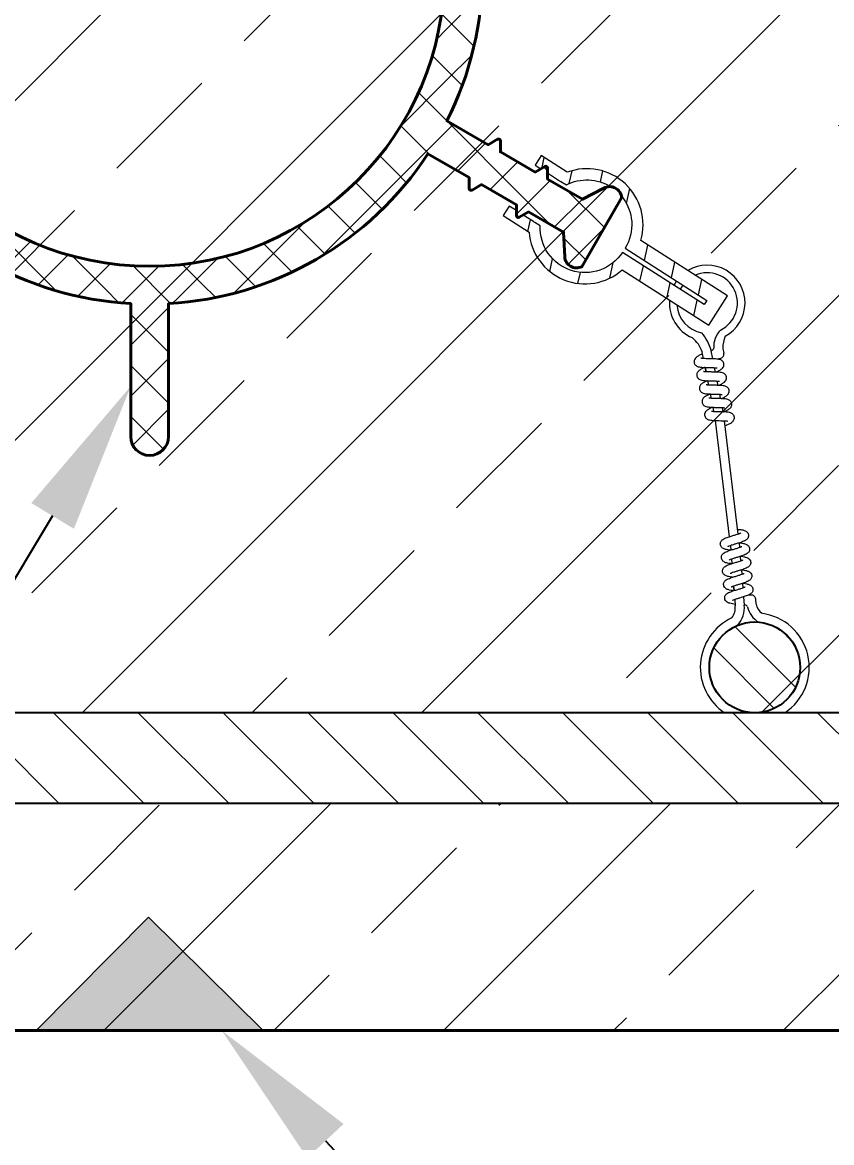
# Model space of a CAD drawing. Header units: millimetres. Extents: x 647 to 146539, y -131215 to 59.
# Drawn here: x 112051.6 to 112158.5, y -6756.7 to -6608.7 of the extents above; entities that cross this region are included whole.
import ezdxf
from ezdxf import colors
from ezdxf.entities.mleader import LeaderData, LeaderLine
from ezdxf.math import Vec2, Vec3

# ---------------------------------------------------------------- set-up
doc = ezdxf.new("R2010")
doc.units = ezdxf.units.MM
for name, color, linetype, lineweight in [('G-Cienka', 4, 'Continuous', 9), ('G-Elementy konstrukcyjne', 1, 'Continuous', 40), ('G-Kreskowanie', 9, 'Continuous', 5)]:
    doc.layers.add(name, color=color, linetype=linetype, lineweight=lineweight)
doc.layers.add('G-Prety', color=1, linetype='Continuous')
doc.styles.add('Arial-GG', font='arial.ttf')
pattern_1 = [(45, (111631.866, -6723.415), (-22.4506, 22.4506), []), (45, (111654.316, -6723.415), (-22.4506, 22.4506), [15.875, -7.9375])]

msp = doc.modelspace()

# ---------------------------------------------------------------- hatches: boundary and pattern name
at = {"layer": 'G-Kreskowanie'}
h = msp.add_hatch(dxfattribs=at)
h.set_pattern_fill('ANSI33', color=256, scale=5, style=0)
h.set_pattern_definition(pattern_1)
h.paths.add_polyline_path([(111791.99, -6503.94), (112344.53, -6503.94), (112344.53, -6699.94), (111791.99, -6699.94)])
h = msp.add_hatch(dxfattribs=at)
h.set_pattern_fill('NET', color=256, scale=1.5, angle=45)
h.set_pattern_definition([(45, (112687.5596, -9734.058), (-3.367596, 3.367596), []), (135, (112687.5596, -9734.058), (-3.367596, -3.367596), [])])
edge = h.paths.add_edge_path()
edge.add_arc((112124.84, -6639.58), 1.58, 184.2276, 295.7724, ccw=False)
edge.add_line((112123.26, -6639.69), (112123.12, -6636.42))
edge.add_line((112123.12, -6636.42), (112118.5, -6633.75))
edge.add_line((112118.5, -6633.75), (112117.25, -6634.47))
edge.add_arc((112117.13, -6634.26), 0.25, 180, 300, ccw=False)
edge.add_line((112116.88, -6634.26), (112116.88, -6632.82))
edge.add_line((112116.88, -6632.82), (112112.26, -6630.15))
edge.add_line((112112.26, -6630.15), (112111.01, -6630.87))
edge.add_arc((112110.88, -6630.65), 0.25, 180, 300, ccw=False)
edge.add_line((112110.63, -6630.65), (112110.63, -6629.21))
edge.add_line((112110.63, -6629.21), (112105.19, -6626.07))
edge.add_arc((112068.39, -6601.94), 44, 273.2572, 326.7428, ccw=False)
edge.add_line((112070.89, -6645.87), (112070.89, -6663.44))
edge.add_arc((112068.39, -6663.44), 2.5, 180, 360, ccw=False)
edge.add_line((112065.89, -6663.44), (112065.89, -6645.87))
edge.add_arc((112068.39, -6601.94), 44, 213.2572, 266.7428, ccw=False)
edge.add_line((112031.6, -6626.07), (112026.15, -6629.21))
edge.add_line((112026.15, -6629.21), (112026.15, -6630.65))
edge.add_arc((112025.9, -6630.65), 0.25, 240, 360, ccw=False)
edge.add_line((112025.78, -6630.87), (112024.53, -6630.15))
edge.add_line((112024.53, -6630.15), (112019.91, -6632.82))
edge.add_line((112019.91, -6632.82), (112019.91, -6634.26))
edge.add_arc((112019.66, -6634.26), 0.25, 240, 360, ccw=False)
edge.add_line((112019.54, -6634.47), (112018.29, -6633.75))
edge.add_line((112018.29, -6633.75), (112013.67, -6636.42))
edge.add_line((112013.67, -6636.42), (112013.53, -6639.6))
edge.add_arc((112011.95, -6639.58), 1.58, 244.2276, 359.2852, ccw=False)
edge.add_line((112011.26, -6641), (112006, -6631.88))
edge.add_arc((112007.57, -6632), 1.58, 64.2276, 175.7724, ccw=False)
edge.add_line((112008.26, -6630.57), (112011.17, -6632.09))
edge.add_line((112011.17, -6632.09), (112015.79, -6629.42))
edge.add_line((112015.79, -6629.42), (112015.79, -6627.98))
edge.add_arc((112016.04, -6627.98), 0.25, 60, 180, ccw=False)
edge.add_line((112016.16, -6627.76), (112017.41, -6628.49))
edge.add_line((112017.41, -6628.49), (112022.03, -6625.82))
edge.add_line((112022.03, -6625.82), (112022.03, -6624.38))
edge.add_arc((112022.28, -6624.38), 0.25, 60, 180, ccw=False)
edge.add_line((112022.41, -6624.16), (112023.65, -6624.88))
edge.add_line((112023.65, -6624.88), (112029.1, -6621.74))
edge.add_arc((112068.39, -6601.94), 44, 153.2572, 206.7428, ccw=False)
edge.add_line((112029.1, -6582.14), (112023.65, -6578.99))
edge.add_line((112023.65, -6578.99), (112022.41, -6579.71))
edge.add_arc((112022.28, -6579.5), 0.25, 180, 300, ccw=False)
edge.add_line((112022.03, -6579.5), (112022.03, -6578.06))
edge.add_line((112022.03, -6578.06), (112017.41, -6575.39))
edge.add_line((112017.41, -6575.39), (112016.16, -6576.11))
edge.add_arc((112016.04, -6575.89), 0.25, 180, 300, ccw=False)
edge.add_line((112015.79, -6575.89), (112015.79, -6574.45))
edge.add_line((112015.79, -6574.45), (112011.17, -6571.79))
edge.add_line((112011.17, -6571.79), (112008.35, -6573.26))
edge.add_arc((112007.57, -6571.88), 1.58, 184.2276, 299.2852, ccw=False)
edge.add_line((112006, -6571.99), (112011.26, -6562.87))
edge.add_arc((112011.95, -6564.3), 1.58, 4.2276, 115.7724, ccw=False)
edge.add_line((112013.53, -6564.18), (112013.67, -6567.46))
edge.add_line((112013.67, -6567.46), (112018.29, -6570.12))
edge.add_line((112018.29, -6570.12), (112019.54, -6569.4))
edge.add_arc((112019.66, -6569.62), 0.25, 0, 120, ccw=False)
edge.add_line((112019.91, -6569.62), (112019.91, -6571.06))
edge.add_line((112019.91, -6571.06), (112024.53, -6573.73))
edge.add_line((112024.53, -6573.73), (112025.78, -6573.01))
edge.add_arc((112025.9, -6573.22), 0.25, 0, 120, ccw=False)
edge.add_line((112026.15, -6573.22), (112026.15, -6574.66))
edge.add_line((112026.15, -6574.66), (112031.6, -6577.81))
edge.add_arc((112068.39, -6601.94), 44, 93.2572, 146.7428, ccw=False)
edge.add_line((112065.89, -6558.01), (112065.89, -6540.44))
edge.add_arc((112068.39, -6540.44), 2.5, 0, 180, ccw=False)
edge.add_line((112070.89, -6540.44), (112070.89, -6558.01))
edge.add_arc((112068.39, -6601.94), 44, 33.2572, 86.7428, ccw=False)
edge.add_line((112105.19, -6577.81), (112110.63, -6574.66))
edge.add_line((112110.63, -6574.66), (112110.63, -6573.22))
edge.add_arc((112110.88, -6573.22), 0.25, 60, 180, ccw=False)
edge.add_line((112111.01, -6573.01), (112112.26, -6573.73))
edge.add_line((112112.26, -6573.73), (112116.88, -6571.06))
edge.add_line((112116.88, -6571.06), (112116.88, -6569.62))
edge.add_arc((112117.13, -6569.62), 0.25, 60, 180, ccw=False)
edge.add_line((112117.25, -6569.4), (112118.5, -6570.12))
edge.add_line((112118.5, -6570.12), (112123.12, -6567.46))
edge.add_line((112123.12, -6567.46), (112123.26, -6564.28))
edge.add_arc((112124.84, -6564.3), 1.58, 64.2276, 179.2852, ccw=False)
edge.add_line((112125.52, -6562.87), (112130.79, -6571.99))
edge.add_arc((112129.21, -6571.88), 1.58, 244.2276, 355.7724, ccw=False)
edge.add_line((112128.53, -6573.3), (112125.62, -6571.79))
edge.add_line((112125.62, -6571.79), (112121, -6574.45))
edge.add_line((112121, -6574.45), (112121, -6575.89))
edge.add_arc((112120.75, -6575.89), 0.25, -120, 0, ccw=False)
edge.add_line((112120.63, -6576.11), (112119.38, -6575.39))
edge.add_line((112119.38, -6575.39), (112114.76, -6578.06))
edge.add_line((112114.76, -6578.06), (112114.76, -6579.5))
edge.add_arc((112114.51, -6579.5), 0.25, -120, 0, ccw=False)
edge.add_line((112114.38, -6579.71), (112113.13, -6578.99))
edge.add_line((112113.13, -6578.99), (112107.69, -6582.14))
edge.add_arc((112068.39, -6601.94), 44, -26.7428, 26.7428, ccw=False)
edge.add_line((112107.69, -6621.74), (112113.13, -6624.88))
edge.add_line((112113.13, -6624.88), (112114.38, -6624.16))
edge.add_arc((112114.51, -6624.38), 0.25, 0, 120, ccw=False)
edge.add_line((112114.76, -6624.38), (112114.76, -6625.82))
edge.add_line((112114.76, -6625.82), (112119.38, -6628.49))
edge.add_line((112119.38, -6628.49), (112120.63, -6627.76))
edge.add_arc((112120.75, -6627.98), 0.25, 0, 120, ccw=False)
edge.add_line((112121, -6627.98), (112121, -6629.42))
edge.add_line((112121, -6629.42), (112125.62, -6632.09))
edge.add_line((112125.62, -6632.09), (112128.44, -6630.62))
edge.add_arc((112129.21, -6632), 1.58, 4.2276, 119.2852, ccw=False)
edge.add_line((112130.79, -6631.88), (112125.52, -6641))
edge = h.paths.add_edge_path(flags=16)
edge.add_arc((112068.39, -6601.94), 39, -25.0222, 87.4426, ccw=False)
edge.add_arc((112068.39, -6601.94), 39, 87.4426, 334.9778, ccw=False)
h = msp.add_hatch(dxfattribs=at)
h.set_pattern_fill('ANSI31', color=256, scale=1.25, angle=32.5049)
h.set_pattern_definition([(77.50492, (110946.5733, -7264.986), (-3.874749, 0.858662), [])])
h.paths.add_polyline_path([(112120.03, -6635.6), (112119.32, -6635.15, -0.103444), (112119.15, -6635.04), (112116.22, -6633.18, -0.103435), (112116.05, -6633.07), (112115.92, -6632.98), (112115.12, -6634.23), (112118.56, -6636.43, 0.618834), (112130.84, -6641.42), (112142.32, -6648.74), (112144.8, -6644.85), (112133.32, -6637.53, 0.618834), (112123.6, -6628.52), (112120.16, -6626.32), (112119.37, -6627.57), (112119.49, -6627.65, -0.103453), (112119.67, -6627.76), (112122.59, -6629.63, -0.103444), (112122.77, -6629.74), (112123.48, -6630.19, -0.761825), (112131.25, -6638.56), (112142.07, -6645.46), (112141.72, -6646.01), (112130.9, -6639.11, -0.761825)])
at = {"layer": 'G-Kreskowanie', "linetype": 'ByBlock', "ltscale": 2}
h = msp.add_hatch(dxfattribs=at)
h.set_pattern_fill('ANSI31', color=256, scale=1.25, angle=90)
h.set_pattern_definition([(135, (108182.6277, -7715.0714), (-2.80633, -2.80633), [])])
h.paths.add_polyline_path([(112153.66, -6691.06, -0.125113), (112153.59, -6690.93, 0.766547), (112142.39, -6693.93, 1), (112154.39, -6693.94, 0.12589)])
at = {"layer": 'G-Kreskowanie'}
h = msp.add_hatch(dxfattribs=at)
h.set_pattern_fill('ANSI31', color=256, scale=2.5, angle=90, style=0)
h.set_pattern_definition([(135, (112687.56, -9734.058), (-5.61266, -5.61266), [])])
h.paths.add_polyline_path([(112344.53, -6711.94), (112344.53, -6699.94), (112071.63, -6699.94), (112060.82, -6711.94)])
h.paths.add_polyline_path([(111964.26, -6699.94), (111791.99, -6699.94), (111791.99, -6711.94), (111953.7, -6711.94)])
h.paths.add_polyline_path([(112031.55, -6699.94), (111964.26, -6699.94), (111953.7, -6711.94), (112020.52, -6711.94)])
h.paths.add_polyline_path([(112060.82, -6711.94), (112071.63, -6699.94), (112031.55, -6699.94), (112020.52, -6711.94)])
h = msp.add_hatch(dxfattribs=at)
h.set_pattern_fill('ANSI33', color=256, scale=5, style=0)
h.set_pattern_definition(pattern_1)
h.paths.add_polyline_path([(112344.53, -6711.94), (111791.99, -6711.94), (111791.99, -6741.94), (112344.53, -6741.94)])
h = msp.add_hatch(color=256, dxfattribs=at)
h.dxf.hatch_style = 1
h.paths.add_polyline_path([(112083.39, -6741.94), (112053.39, -6741.94), (112068.26, -6726.94)])

# ---------------------------------------------------------------- linework, layer by layer
at = {"layer": 'G-Cienka'}
for p, q in [((112144.17, -6651.79), (112144.3, -6652.43)), ((112141.61, -6653.13), (112141.45, -6652.33)), ((112142.72, -6652.06), (112142.63, -6652.08)), ((112142.83, -6653.17), (112142.63, -6652.1)), ((112143.83, -6653.13), (112143.46, -6653.21)), ((112141.96, -6654.89), (112141.85, -6654.31)), ((112143.18, -6654.92), (112143.07, -6654.34)), ((112142.31, -6656.64), (112142.19, -6656.06)), ((112143.53, -6656.68), (112143.41, -6656.1)), ((112142.65, -6658.4), (112142.54, -6657.82)), ((112143.88, -6658.43), (112143.76, -6657.85)), ((112143, -6660.15), (112142.89, -6659.57)), ((112144.22, -6660.18), (112144.11, -6659.61)), ((112143.14, -6661.32), (112144.99, -6676.69)), ((112144.36, -6661.36), (112146.16, -6676.32)), ((112145.17, -6677.86), (112145.21, -6678.45)), ((112146.33, -6677.49), (112146.38, -6678.08)), ((112145.31, -6679.64), (112145.36, -6680.23)), ((112146.48, -6679.28), (112146.52, -6679.86)), ((112146.62, -6681.06), (112146.67, -6681.64)), ((112146.77, -6682.84), (112146.81, -6683.43)), ((112145.6, -6683.2), (112145.65, -6683.79)), ((112147.88, -6684.38), (112147.5, -6684.41)), ((112145.75, -6684.99), (112145.81, -6685.81)), ((112146.91, -6684.62), (112147.01, -6685.71)), ((112147.1, -6685.71), (112147.01, -6685.72)), ((112148.57, -6685.58), (112148.52, -6684.93))]:
    msp.add_line(p, q, dxfattribs=at)
for points in [[(112116.88, -6633.59), (112115.92, -6632.98), (112115.12, -6634.23), (112118.56, -6636.43, 0.618834), (112130.84, -6641.42), (112142.32, -6648.74), (112144.8, -6644.85), (112133.32, -6637.53, 0.618834), (112123.6, -6628.52), (112120.16, -6626.32), (112119.37, -6627.57), (112120.12, -6628.05)], [(112121, -6628.61), (112122.59, -6629.63, -0.103444), (112122.77, -6629.74), (112123.48, -6630.19, -0.265629), (112129.35, -6630.42, -0.265629)], [(112130.76, -6631.65, -0.323068), (112131.25, -6638.56), (112142.07, -6645.46), (112141.72, -6646.01), (112130.9, -6639.11, -0.761825), (112120.03, -6635.6), (112119.32, -6635.15, -0.103444), (112119.15, -6635.04), (112117.78, -6634.17)]]:
    msp.add_lwpolyline(points, format="xyb", dxfattribs=at)
for points in [[(112141.85, -6654.31), (112141.96, -6654.89)], [(112143.53, -6656.68), (112143.41, -6656.1)], [(112146.62, -6681.01), (112146.67, -6681.64)], [(112146.62, -6681.06), (112146.67, -6681.64)], [(112145.65, -6683.79), (112145.6, -6683.2)]]:
    msp.add_lwpolyline(points, dxfattribs=at)
for centre, radius, start, end in [((112142.1, -6645.79), 5, 298.4654, 120.8243), ((112142.1, -6645.79), 5, 144.4005, 151.9481), ((112142.1, -6645.79), 4, 296.4042, 113.3646), ((112142.1, -6645.79), 4, 143.6257, 153.0645), ((112142.1, -6645.79), 5, 175.693, 246.437), ((112142.1, -6645.79), 5, 175.693, 246.437), ((112142.1, -6645.79), 4, 183.6982, 259.7077), ((112137.72, -6653.47), 3.91, 17.0168, 52.4474), ((112135.89, -6654.13), 7.05, 16.8275, 38.7251), ((112146.01, -6651.56), 3.05, 134.3532, 183.6291), ((112148.19, -6651.73), 4.02, 157.3903, 180.8189), ((112142.66, -6651.77), 0.3, 281.1811, 3.6291), ((112143.72, -6652.55), 0.596, 281.1811, 11.1811), ((112147.93, -6684.98), 0.596, 4.6469, 94.6469), ((112143.44, -6686), 2.38, 324.4795, 4.6469), ((112143.44, -6686), 3.58, 318.9131, 4.6469), ((112147.13, -6686.01), 0.3, 12.1989, 94.6469), ((112150.41, -6685.3), 1.85, 188.6174, 233.5387), ((112145.13, -6687.21), 0.3, 318.4115, 324.4795), ((112150.41, -6685.3), 3.05, 192.1989, 240.356), ((112148.39, -6693.94), 7.2, 303.5573, 82.7286), ((112148.39, -6693.94), 7.2, 114.9581, 236.4427), ((112154.56, -6692.71), 0.3, 165.625, 177.0214), ((112153.18, -6698.02), 0.3, 153.8157, 165.2122)]:
    msp.add_arc(centre, radius, start, end, dxfattribs=at)
for points, knots in [([(112141.49, -6652.52), (112141.38, -6652.57), (112141.18, -6652.66), (112140.88, -6652.82), (112140.63, -6652.99), (112140.47, -6653.18), (112140.38, -6653.4), (112140.36, -6653.61), (112140.42, -6653.83), (112140.55, -6654.01), (112140.72, -6654.13), (112140.95, -6654.23), (112141.23, -6654.27), (112141.54, -6654.3), (112141.91, -6654.31), (112142.32, -6654.32), (112142.77, -6654.33), (112143.07, -6654.34), (112143.25, -6654.36), (112143.33, -6654.37), (112143.38, -6654.38), (112143.4, -6654.38), (112143.4, -6654.38), (112143.4, -6654.38)], [0, 0, 0, 0, 0.333479, 0.729338, 0.961746, 1.273881, 1.435197, 1.673428, 1.895321, 2.109532, 2.315092, 2.523999, 2.853801, 3.164162, 3.445765, 3.963245, 4.415291, 4.767483, 4.885682, 4.962568, 5.004855, 5.01975, 5.020297, 5.020297, 5.020297, 5.020297]), ([(112143.26, -6654.92), (112143.29, -6654.91), (112143.43, -6654.85), (112143.71, -6654.71), (112144.01, -6654.53), (112144.2, -6654.31), (112144.3, -6654.11), (112144.32, -6653.9), (112144.27, -6653.67), (112144.15, -6653.49), (112143.99, -6653.36), (112143.77, -6653.26), (112143.51, -6653.21), (112143.21, -6653.18), (112142.84, -6653.16), (112142.5, -6653.16), (112142.12, -6653.15), (112141.81, -6653.15), (112141.53, -6653.13), (112141.37, -6653.11), (112141.31, -6653.1), (112141.28, -6653.1), (112141.27, -6653.09), (112141.27, -6653.09)], [0, 0, 0, 0, 0.083441, 0.487082, 0.89834, 1.158881, 1.3212, 1.565464, 1.78944, 2.004253, 2.209449, 2.413298, 2.709151, 3.005378, 3.300305, 3.83027, 4.023716, 4.446296, 4.766354, 4.864085, 4.919882, 4.944398, 4.948001, 4.948001, 4.948001, 4.948001]), ([(112141.77, -6654.31), (112141.73, -6654.33), (112141.58, -6654.39), (112141.29, -6654.54), (112140.98, -6654.73), (112140.81, -6654.94), (112140.73, -6655.14), (112140.7, -6655.34), (112140.76, -6655.57), (112140.88, -6655.75), (112141.05, -6655.88), (112141.28, -6655.97), (112141.55, -6656.02), (112141.85, -6656.05), (112142.22, -6656.07), (112142.64, -6656.07), (112143.09, -6656.08), (112143.4, -6656.1), (112143.59, -6656.11), (112143.67, -6656.12), (112143.72, -6656.13), (112143.74, -6656.14), (112143.75, -6656.14), (112143.75, -6656.14)], [0, 0, 0, 0, 0.122735, 0.524819, 0.943427, 1.189412, 1.337039, 1.576824, 1.799424, 2.014208, 2.220439, 2.42738, 2.737017, 3.039771, 3.329328, 3.853685, 4.310999, 4.670327, 4.793109, 4.874891, 4.921533, 4.939604, 4.94091, 4.94091, 4.94091, 4.94091]), ([(112142.11, -6656.06), (112142.08, -6656.08), (112141.93, -6656.14), (112141.65, -6656.28), (112141.34, -6656.47), (112141.16, -6656.68), (112141.08, -6656.88), (112141.05, -6657.09), (112141.11, -6657.32), (112141.23, -6657.5), (112141.39, -6657.63), (112141.61, -6657.73), (112141.88, -6657.78), (112142.18, -6657.8), (112142.55, -6657.82), (112142.98, -6657.83), (112143.43, -6657.84), (112143.74, -6657.85), (112143.93, -6657.87), (112144.01, -6657.88), (112144.06, -6657.88), (112144.09, -6657.89), (112144.09, -6657.89), (112144.09, -6657.89)], [0, 0, 0, 0, 0.106212, 0.509117, 0.92336, 1.175911, 1.329525, 1.570459, 1.793311, 2.008306, 2.214792, 2.421121, 2.723981, 3.023666, 3.316416, 3.843421, 4.302527, 4.664234, 4.788551, 4.871989, 4.920128, 4.939309, 4.94095, 4.94095, 4.94095, 4.94095]), ([(112143.61, -6656.68), (112143.64, -6656.67), (112143.77, -6656.6), (112144.05, -6656.47), (112144.36, -6656.28), (112144.55, -6656.07), (112144.64, -6655.87), (112144.67, -6655.65), (112144.62, -6655.43), (112144.5, -6655.24), (112144.33, -6655.11), (112144.12, -6655.02), (112143.85, -6654.96), (112143.56, -6654.94), (112143.19, -6654.92), (112142.85, -6654.91), (112142.46, -6654.91), (112142.15, -6654.9), (112141.87, -6654.88), (112141.72, -6654.87), (112141.66, -6654.86), (112141.63, -6654.85), (112141.62, -6654.85), (112141.62, -6654.85)], [0, 0, 0, 0, 0.083442, 0.487083, 0.898341, 1.158882, 1.321201, 1.565464, 1.78944, 2.004254, 2.209449, 2.413298, 2.709152, 3.005378, 3.300306, 3.83027, 4.023716, 4.446296, 4.766354, 4.864085, 4.919882, 4.944398, 4.948001, 4.948001, 4.948001, 4.948001]), ([(112143.95, -6658.43), (112143.98, -6658.42), (112144.12, -6658.36), (112144.4, -6658.22), (112144.7, -6658.03), (112144.89, -6657.82), (112144.99, -6657.62), (112145.02, -6657.41), (112144.96, -6657.18), (112144.84, -6657), (112144.68, -6656.87), (112144.46, -6656.77), (112144.2, -6656.72), (112143.91, -6656.69), (112143.53, -6656.67), (112143.19, -6656.67), (112142.81, -6656.66), (112142.5, -6656.65), (112142.22, -6656.64), (112142.06, -6656.62), (112142, -6656.61), (112141.98, -6656.61), (112141.97, -6656.6), (112141.97, -6656.6)], [0, 0, 0, 0, 0.083358, 0.487003, 0.898243, 1.158814, 1.321169, 1.565439, 1.789416, 2.00423, 2.209427, 2.413273, 2.709102, 3.005316, 3.300256, 3.830231, 4.023716, 4.446297, 4.766355, 4.864086, 4.919882, 4.944398, 4.948001, 4.948001, 4.948001, 4.948001]), ([(112142.46, -6657.82), (112142.43, -6657.83), (112142.4, -6657.85), (112142.23, -6657.92), (112142.11, -6657.98), (112141.87, -6658.11), (112141.76, -6658.18), (112141.6, -6658.33), (112141.55, -6658.39), (112141.48, -6658.51), (112141.46, -6658.56), (112141.42, -6658.69), (112141.41, -6658.77), (112141.42, -6658.93), (112141.44, -6659), (112141.5, -6659.13), (112141.54, -6659.2), (112141.63, -6659.3), (112141.69, -6659.34), (112141.81, -6659.41), (112141.87, -6659.44), (112142.03, -6659.49), (112142.12, -6659.51), (112142.32, -6659.54), (112142.42, -6659.55), (112142.62, -6659.56), (112142.72, -6659.57), (112142.99, -6659.58), (112143.17, -6659.58), (112143.5, -6659.59), (112143.66, -6659.59), (112143.94, -6659.6), (112144.06, -6659.6), (112144.21, -6659.61), (112144.25, -6659.62), (112144.32, -6659.63), (112144.35, -6659.63), (112144.39, -6659.64), (112144.41, -6659.64), (112144.43, -6659.64), (112144.44, -6659.65), (112144.44, -6659.65), (112144.44, -6659.65), (112144.44, -6659.65)], [4.98345, 4.98345, 4.98345, 4.98345, 5.002893, 5.002893, 5.084761, 5.084761, 5.183441, 5.183441, 5.239204, 5.239204, 5.269541, 5.269541, 5.314627, 5.314627, 5.355668, 5.355668, 5.396196, 5.396196, 5.438035, 5.438035, 5.485061, 5.485061, 5.55767, 5.55767, 5.621992, 5.621992, 5.677485, 5.677485, 5.767755, 5.767755, 5.845802, 5.845802, 5.915781, 5.915781, 5.94576, 5.94576, 5.971226, 5.971226, 5.99253, 5.99253, 6.009626, 6.009626, 6.015983, 6.015983, 6.015983, 6.015983]), ([(112144.3, -6660.19), (112144.33, -6660.17), (112144.47, -6660.11), (112144.75, -6659.97), (112145.06, -6659.78), (112145.24, -6659.57), (112145.34, -6659.37), (112145.36, -6659.16), (112145.31, -6658.93), (112145.19, -6658.75), (112145.02, -6658.62), (112144.81, -6658.52), (112144.54, -6658.47), (112144.25, -6658.44), (112143.88, -6658.43), (112143.54, -6658.42), (112143.16, -6658.41), (112142.85, -6658.41), (112142.57, -6658.39), (112142.41, -6658.38), (112142.35, -6658.37), (112142.32, -6658.36), (112142.31, -6658.36), (112142.31, -6658.36)], [0, 0, 0, 0, 0.089365, 0.492687, 0.905224, 1.163639, 1.323496, 1.567303, 1.791198, 2.005941, 2.211055, 2.415058, 2.712727, 3.009873, 3.303862, 3.833066, 4.023714, 4.446215, 4.766299, 4.864048, 4.91986, 4.94439, 4.947998, 4.947998, 4.947998, 4.947998]), ([(112142.81, -6659.57), (112142.77, -6659.59), (112142.63, -6659.65), (112142.34, -6659.79), (112142.04, -6659.98), (112141.86, -6660.19), (112141.77, -6660.39), (112141.74, -6660.6), (112141.8, -6660.82), (112141.92, -6661.01), (112142.09, -6661.14), (112142.31, -6661.23), (112142.57, -6661.28), (112142.87, -6661.31), (112143.24, -6661.33), (112143.67, -6661.34), (112144.12, -6661.35), (112144.43, -6661.36), (112144.62, -6661.37), (112144.71, -6661.38), (112144.76, -6661.39), (112144.78, -6661.4), (112144.79, -6661.4), (112144.79, -6661.4)], [0, 0, 0, 0, 0.105716, 0.508645, 0.922767, 1.175512, 1.329315, 1.570284, 1.793142, 2.008144, 2.214637, 2.42095, 2.723629, 3.023228, 3.316068, 3.843146, 4.3023, 4.66407, 4.788428, 4.87191, 4.920089, 4.939301, 4.940951, 4.940951, 4.940951, 4.940951]), ([(112144.57, -6661.95), (112144.62, -6661.93), (112144.8, -6661.87), (112145.11, -6661.73), (112145.42, -6661.53), (112145.59, -6661.32), (112145.68, -6661.13), (112145.71, -6660.91), (112145.66, -6660.69), (112145.54, -6660.5), (112145.37, -6660.37), (112145.15, -6660.28), (112144.89, -6660.23), (112144.6, -6660.2), (112144.22, -6660.18), (112143.88, -6660.18), (112143.5, -6660.17), (112143.19, -6660.16), (112142.91, -6660.15), (112142.76, -6660.13), (112142.7, -6660.12), (112142.67, -6660.11), (112142.66, -6660.11), (112142.66, -6660.11)], [0, 0, 0, 0, 0.149234, 0.612005, 0.992895, 1.243882, 1.403739, 1.647546, 1.871441, 2.086184, 2.291298, 2.495301, 2.79297, 3.090116, 3.384105, 3.913309, 4.103957, 4.526458, 4.846542, 4.94429, 5.000103, 5.024632, 5.028241, 5.028241, 5.028241, 5.028241]), ([(112145.14, -6678.47), (112145.1, -6678.46), (112144.94, -6678.44), (112144.63, -6678.38), (112144.29, -6678.29), (112144.06, -6678.13), (112143.92, -6677.96), (112143.83, -6677.77), (112143.83, -6677.54), (112143.89, -6677.33), (112144.02, -6677.16), (112144.2, -6677.01), (112144.45, -6676.88), (112144.72, -6676.78), (112145.08, -6676.66), (112145.49, -6676.53), (112145.92, -6676.4), (112146.22, -6676.31), (112146.39, -6676.24), (112146.47, -6676.21), (112146.52, -6676.18), (112146.54, -6676.17), (112146.54, -6676.17), (112146.54, -6676.17)], [0, 0, 0, 0, 0.105716, 0.508645, 0.922767, 1.175512, 1.329315, 1.570284, 1.793142, 2.008144, 2.214637, 2.42095, 2.723629, 3.023228, 3.316068, 3.843146, 4.3023, 4.66407, 4.788428, 4.87191, 4.920089, 4.939301, 4.940951, 4.940951, 4.940951, 4.940951]), ([(112146.21, -6675.7), (112146.28, -6675.71), (112146.4, -6675.71), (112146.78, -6675.77), (112147.12, -6675.87), (112147.34, -6676.02), (112147.48, -6676.19), (112147.57, -6676.39), (112147.57, -6676.62), (112147.51, -6676.83), (112147.39, -6677), (112147.2, -6677.15), (112146.96, -6677.27), (112146.69, -6677.38), (112146.33, -6677.5), (112146.01, -6677.59), (112145.65, -6677.7), (112145.35, -6677.79), (112145.08, -6677.89), (112144.94, -6677.95), (112144.88, -6677.97), (112144.86, -6677.98), (112144.85, -6677.99), (112144.85, -6677.99)], [0, 0, 0, 0, 0.120191, 0.582962, 0.963852, 1.214839, 1.374696, 1.618503, 1.842398, 2.057141, 2.262255, 2.466259, 2.763927, 3.061073, 3.355062, 3.884266, 4.074914, 4.497415, 4.817499, 4.915248, 4.97106, 4.99559, 4.999198, 4.999198, 4.999198, 4.999198]), ([(112145.28, -6680.25), (112145.25, -6680.25), (112145.21, -6680.24), (112145.03, -6680.21), (112144.9, -6680.19), (112144.64, -6680.13), (112144.51, -6680.09), (112144.32, -6679.99), (112144.25, -6679.95), (112144.15, -6679.85), (112144.11, -6679.81), (112144.04, -6679.7), (112144.01, -6679.62), (112143.98, -6679.47), (112143.97, -6679.39), (112143.99, -6679.25), (112144.02, -6679.18), (112144.08, -6679.05), (112144.12, -6678.99), (112144.22, -6678.89), (112144.27, -6678.85), (112144.41, -6678.76), (112144.5, -6678.71), (112144.68, -6678.63), (112144.77, -6678.6), (112144.96, -6678.53), (112145.05, -6678.5), (112145.31, -6678.41), (112145.48, -6678.36), (112145.8, -6678.27), (112145.95, -6678.22), (112146.22, -6678.14), (112146.34, -6678.1), (112146.48, -6678.04), (112146.52, -6678.03), (112146.58, -6678), (112146.61, -6677.99), (112146.65, -6677.97), (112146.66, -6677.97), (112146.68, -6677.96), (112146.69, -6677.95), (112146.69, -6677.95), (112146.69, -6677.95), (112146.69, -6677.95)], [4.98345, 4.98345, 4.98345, 4.98345, 5.002893, 5.002893, 5.084761, 5.084761, 5.183441, 5.183441, 5.239204, 5.239204, 5.269541, 5.269541, 5.314627, 5.314627, 5.355668, 5.355668, 5.396196, 5.396196, 5.438035, 5.438035, 5.485061, 5.485061, 5.55767, 5.55767, 5.621992, 5.621992, 5.677485, 5.677485, 5.767755, 5.767755, 5.845802, 5.845802, 5.915781, 5.915781, 5.94576, 5.94576, 5.971226, 5.971226, 5.99253, 5.99253, 6.009626, 6.009626, 6.015983, 6.015983, 6.015983, 6.015983]), ([(112146.41, -6677.47), (112146.44, -6677.47), (112146.59, -6677.5), (112146.9, -6677.55), (112147.24, -6677.65), (112147.48, -6677.8), (112147.63, -6677.97), (112147.71, -6678.17), (112147.72, -6678.4), (112147.65, -6678.61), (112147.53, -6678.78), (112147.35, -6678.93), (112147.11, -6679.05), (112146.83, -6679.16), (112146.48, -6679.28), (112146.15, -6679.38), (112145.79, -6679.49), (112145.49, -6679.58), (112145.23, -6679.67), (112145.08, -6679.73), (112145.03, -6679.75), (112145, -6679.77), (112144.99, -6679.77), (112144.99, -6679.77)], [0, 0, 0, 0, 0.089365, 0.492687, 0.905224, 1.163639, 1.323496, 1.567303, 1.791198, 2.005941, 2.211055, 2.415058, 2.712727, 3.009873, 3.303862, 3.833066, 4.023714, 4.446215, 4.766299, 4.864048, 4.91986, 4.94439, 4.947998, 4.947998, 4.947998, 4.947998]), ([(112145.43, -6682.03), (112145.39, -6682.03), (112145.23, -6682), (112144.92, -6681.95), (112144.58, -6681.85), (112144.34, -6681.69), (112144.21, -6681.53), (112144.12, -6681.33), (112144.12, -6681.1), (112144.18, -6680.89), (112144.31, -6680.72), (112144.49, -6680.57), (112144.74, -6680.45), (112145.01, -6680.34), (112145.37, -6680.22), (112145.78, -6680.1), (112146.21, -6679.97), (112146.51, -6679.87), (112146.68, -6679.8), (112146.76, -6679.77), (112146.81, -6679.75), (112146.83, -6679.74), (112146.83, -6679.73), (112146.83, -6679.73)], [0, 0, 0, 0, 0.106212, 0.509117, 0.92336, 1.175911, 1.329525, 1.570459, 1.793311, 2.008306, 2.214792, 2.421121, 2.723981, 3.023666, 3.316416, 3.843421, 4.302527, 4.664234, 4.788551, 4.871989, 4.920128, 4.939309, 4.94095, 4.94095, 4.94095, 4.94095]), ([(112146.55, -6679.25), (112146.58, -6679.26), (112146.73, -6679.28), (112147.04, -6679.33), (112147.38, -6679.43), (112147.62, -6679.58), (112147.77, -6679.75), (112147.86, -6679.95), (112147.86, -6680.18), (112147.8, -6680.39), (112147.68, -6680.56), (112147.49, -6680.71), (112147.26, -6680.83), (112146.98, -6680.94), (112146.63, -6681.06), (112146.3, -6681.16), (112145.94, -6681.27), (112145.64, -6681.36), (112145.37, -6681.45), (112145.23, -6681.51), (112145.17, -6681.54), (112145.15, -6681.55), (112145.14, -6681.55), (112145.14, -6681.55)], [0, 0, 0, 0, 0.083358, 0.487003, 0.898243, 1.158814, 1.321169, 1.565439, 1.789416, 2.00423, 2.209427, 2.413273, 2.709102, 3.005316, 3.300256, 3.830231, 4.023716, 4.446297, 4.766355, 4.864086, 4.919882, 4.944398, 4.948001, 4.948001, 4.948001, 4.948001]), ([(112146.7, -6681.03), (112146.73, -6681.04), (112146.88, -6681.06), (112147.18, -6681.12), (112147.53, -6681.21), (112147.77, -6681.36), (112147.91, -6681.53), (112148, -6681.73), (112148.01, -6681.96), (112147.94, -6682.17), (112147.82, -6682.34), (112147.64, -6682.49), (112147.4, -6682.62), (112147.13, -6682.72), (112146.77, -6682.84), (112146.45, -6682.94), (112146.08, -6683.05), (112145.78, -6683.14), (112145.52, -6683.23), (112145.37, -6683.29), (112145.32, -6683.32), (112145.29, -6683.33), (112145.28, -6683.34), (112145.28, -6683.34)], [0, 0, 0, 0, 0.083442, 0.487083, 0.898341, 1.158882, 1.321201, 1.565464, 1.78944, 2.004254, 2.209449, 2.413298, 2.709152, 3.005378, 3.300306, 3.83027, 4.023716, 4.446296, 4.766354, 4.864085, 4.919882, 4.944398, 4.948001, 4.948001, 4.948001, 4.948001]), ([(112145.57, -6683.82), (112145.53, -6683.81), (112145.37, -6683.78), (112145.05, -6683.73), (112144.71, -6683.63), (112144.48, -6683.47), (112144.35, -6683.3), (112144.27, -6683.11), (112144.26, -6682.88), (112144.33, -6682.67), (112144.46, -6682.5), (112144.65, -6682.35), (112144.89, -6682.23), (112145.17, -6682.12), (112145.53, -6682), (112145.93, -6681.88), (112146.36, -6681.75), (112146.66, -6681.65), (112146.83, -6681.58), (112146.91, -6681.55), (112146.95, -6681.53), (112146.97, -6681.52), (112146.98, -6681.52), (112146.98, -6681.52)], [0, 0, 0, 0, 0.122735, 0.524819, 0.943427, 1.189412, 1.337039, 1.576824, 1.799424, 2.014208, 2.220439, 2.42738, 2.737017, 3.039771, 3.329328, 3.853685, 4.310999, 4.670327, 4.793109, 4.874891, 4.921533, 4.939604, 4.94091, 4.94091, 4.94091, 4.94091]), ([(112146.84, -6682.82), (112146.87, -6682.82), (112147.02, -6682.84), (112147.33, -6682.9), (112147.67, -6682.99), (112147.91, -6683.15), (112148.06, -6683.32), (112148.14, -6683.51), (112148.15, -6683.75), (112148.09, -6683.95), (112147.97, -6684.13), (112147.78, -6684.28), (112147.55, -6684.4), (112147.27, -6684.5), (112146.92, -6684.62), (112146.59, -6684.72), (112146.23, -6684.83), (112145.93, -6684.92), (112145.66, -6685.01), (112145.52, -6685.07), (112145.46, -6685.1), (112145.44, -6685.11), (112145.43, -6685.12), (112145.43, -6685.12)], [0, 0, 0, 0, 0.083441, 0.487082, 0.89834, 1.158881, 1.3212, 1.565464, 1.78944, 2.004253, 2.209449, 2.413298, 2.709151, 3.005378, 3.300305, 3.83027, 4.023716, 4.446296, 4.766354, 4.864085, 4.919882, 4.944398, 4.948001, 4.948001, 4.948001, 4.948001]), ([(112145.8, -6685.61), (112145.67, -6685.59), (112145.45, -6685.56), (112145.13, -6685.49), (112144.83, -6685.39), (112144.63, -6685.26), (112144.48, -6685.07), (112144.41, -6684.87), (112144.41, -6684.64), (112144.48, -6684.44), (112144.61, -6684.27), (112144.81, -6684.12), (112145.07, -6683.99), (112145.36, -6683.89), (112145.71, -6683.77), (112146.11, -6683.65), (112146.53, -6683.52), (112146.82, -6683.43), (112146.99, -6683.36), (112147.06, -6683.33), (112147.1, -6683.31), (112147.12, -6683.3), (112147.12, -6683.3), (112147.12, -6683.3)], [0, 0, 0, 0, 0.333479, 0.729338, 0.961746, 1.273881, 1.435197, 1.673428, 1.895321, 2.109532, 2.315092, 2.523999, 2.853801, 3.164162, 3.445765, 3.963245, 4.415291, 4.767483, 4.885682, 4.962568, 5.004855, 5.01975, 5.020297, 5.020297, 5.020297, 5.020297])]:
    msp.add_open_spline(points, degree=3, knots=knots, dxfattribs=at)
at = {"layer": 'G-Elementy konstrukcyjne'}
msp.add_line((111791.99, -6741.94), (112344.53, -6741.94), dxfattribs=at)
msp.add_lwpolyline([(112029.39, -6601.94, -1), (112107.39, -6601.94, -1)], format="xyb", close=True, dxfattribs=at)
msp.add_lwpolyline([(112031.6, -6626.07, 0.237706), (112065.89, -6645.87), (112065.89, -6663.44, 1), (112070.89, -6663.44), (112070.89, -6645.87, 0.237706), (112105.19, -6626.07), (112110.63, -6629.21), (112110.63, -6630.65, 0.57735), (112111.01, -6630.87), (112112.26, -6630.15), (112116.88, -6632.82), (112116.88, -6634.26, 0.57735), (112117.25, -6634.47), (112118.5, -6633.75), (112123.12, -6636.42), (112123.26, -6639.69, 0.529164), (112125.52, -6641), (112130.79, -6631.88, 0.548946), (112128.44, -6630.62), (112125.62, -6632.09), (112121, -6629.42), (112121, -6627.98, 0.57735), (112120.63, -6627.76), (112119.38, -6628.49), (112114.76, -6625.82), (112114.76, -6624.38, 0.57735), (112114.38, -6624.16), (112113.13, -6624.88), (112107.69, -6621.74, 0.237706), (112107.69, -6582.14)], format="xyb", dxfattribs=at)
at = {"layer": 'G-Kreskowanie'}
msp.add_lwpolyline([(112068.26, -6726.94), (112083.39, -6741.94), (112068.26, -6726.94), (112053.39, -6741.94), (112083.39, -6741.94)], dxfattribs=at)
at = {"layer": 'G-Prety', "ltscale": 100}
for p, q in [((112344.53, -6699.94), (111791.99, -6699.94)), ((112344.53, -6711.94), (111791.99, -6711.94))]:
    msp.add_line(p, q, dxfattribs=at)
msp.add_circle((112148.39, -6693.94), 6, dxfattribs=at)

# ---------------------------------------------------------------- leaders
at = {"layer": 'G-Cienka', "ltscale": 0.8}
ml = msp.add_multileader_mtext('Standard', dxfattribs=at)
ml.set_content('Rura do rys wymuszonych\\Pnp. BESAFLEX typ S1', color=2, style='Arial-GG')
ml.set_leader_properties(color=4)
ml.build(insert=Vec2(0, 0))
ml.multileader.update_dxf_attribs({"text_left_attachment_type": 5, "text_right_attachment_type": 5, "dogleg_length": 10, "arrow_head_size": 20})
ctx = ml.context
ctx.base_point, ctx.char_height, ctx.arrow_head_size, ctx.landing_gap_size, ctx.plane_origin = Vec3(111627.36, -6822.73), 20, 20, 5, Vec3(110370.03, -7134.82)
ctx.left_attachment, ctx.right_attachment = 5, 5
notes = []
notes.append((ctx, [(0, (1, 1, 0), (111965.89, -6822.73), (-1, 0), 5, [(0, [(112065.89, -6656.8)], 0, [])])]))
ctx.mtext.insert, ctx.mtext.defined_height, ctx.mtext.line_spacing_style, ctx.mtext.flow_direction = Vec3(111632.36, -6762.73), 60, 2, 5
ml = msp.add_multileader_mtext('Standard', dxfattribs=at)
ml.set_content('{Listwa fazująca \\P(wymuszająca zasryowanie)}', color=2, style='Arial-GG')
ml.set_leader_properties(color=4)
ml.build(insert=Vec2(0, 0))
ml.multileader.update_dxf_attribs({"text_left_attachment_type": 5, "text_right_attachment_type": 5, "dogleg_length": 10, "arrow_head_size": 20})
ctx = ml.context
ctx.base_point, ctx.char_height, ctx.arrow_head_size, ctx.landing_gap_size, ctx.plane_origin = Vec3(112183.03, -6848.48), 20, 20, 5, Vec3(112169.17, -7223.47)
ctx.left_attachment, ctx.right_attachment = 5, 5
notes.append((ctx, [(0, (1, 1, 0), (112178.03, -6848.48), (1, 0), 5, [(0, [(112077.94, -6741.94)], 0, [])])]))
ctx.mtext.insert, ctx.mtext.defined_height, ctx.mtext.line_spacing_style, ctx.mtext.flow_direction = Vec3(112188.03, -6788.48), 60, 2, 5
for ctx, leaders in notes:
    for number, flags, end, landing, length, lines in leaders:
        leader = LeaderData()
        leader.index, (leader.has_last_leader_line, leader.has_dogleg_vector, leader.attachment_direction) = number, flags
        leader.last_leader_point, leader.dogleg_vector, leader.dogleg_length = Vec3(end), Vec3(landing), length
        for number, points, colour, breaks in lines:
            line = LeaderLine()
            line.index, line.vertices, line.color, line.breaks = number, Vec3.list(points), colors.encode_raw_color(colour), breaks
            leader.lines.append(line)
        ctx.leaders.append(leader)

doc.saveas('drawing.dxf')
